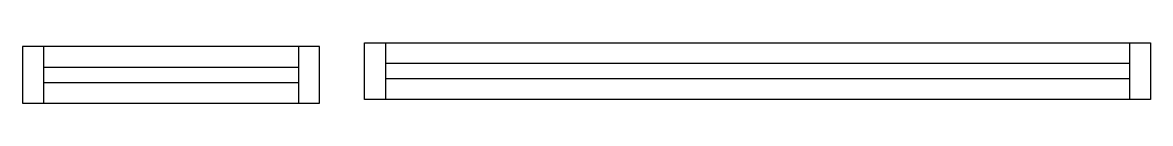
# Model space of a CAD drawing. Header units: metres. Extents: x 5011 to 5386, y -1081 to -1061.
import ezdxf

# ---------------------------------------------------------------- set-up
doc = ezdxf.new("R2010")
doc.units = ezdxf.units.M
doc.layers.add('Painéis', color=7, linetype='Continuous')
doc.layers.add('SARR_2.2x7', color=7, linetype='Continuous')

msp = doc.modelspace()

# ---------------------------------------------------------------- linework, layer by layer
at = {"layer": 'Painéis', "color": 7, "lineweight": 25}
for points in [[(5010.5, -1062.38), (5010.5, -1081.38), (5109.5, -1081.38), (5109.5, -1062.38), (5010.5, -1062.38)], [(5246.45, -1080.12), (5124.45, -1080.12), (5124.45, -1061.12), (5246.45, -1061.12)], [(5246.45, -1061.12), (5386.45, -1061.12), (5386.45, -1080.12), (5246.45, -1080.12)]]:
    msp.add_lwpolyline(points, dxfattribs=at)
at = {"layer": 'SARR_2.2x7', "color": 7, "lineweight": 25}
for p, q in [((5017.5, -1062.38), (5017.5, -1081.38)), ((5102.5, -1062.38), (5102.5, -1081.38)), ((5131.45, -1061.12), (5131.45, -1080.12)), ((5379.45, -1061.12), (5379.45, -1080.12)), ((5102.5, -1069.38), (5017.5, -1069.38)), ((5246.45, -1068.12), (5131.45, -1068.12)), ((5379.45, -1068.12), (5246.45, -1068.12)), ((5017.5, -1074.38), (5102.5, -1074.38)), ((5131.45, -1073.12), (5246.45, -1073.12)), ((5246.45, -1073.12), (5379.45, -1073.12))]:
    msp.add_line(p, q, dxfattribs=at)

doc.saveas('drawing.dxf')
